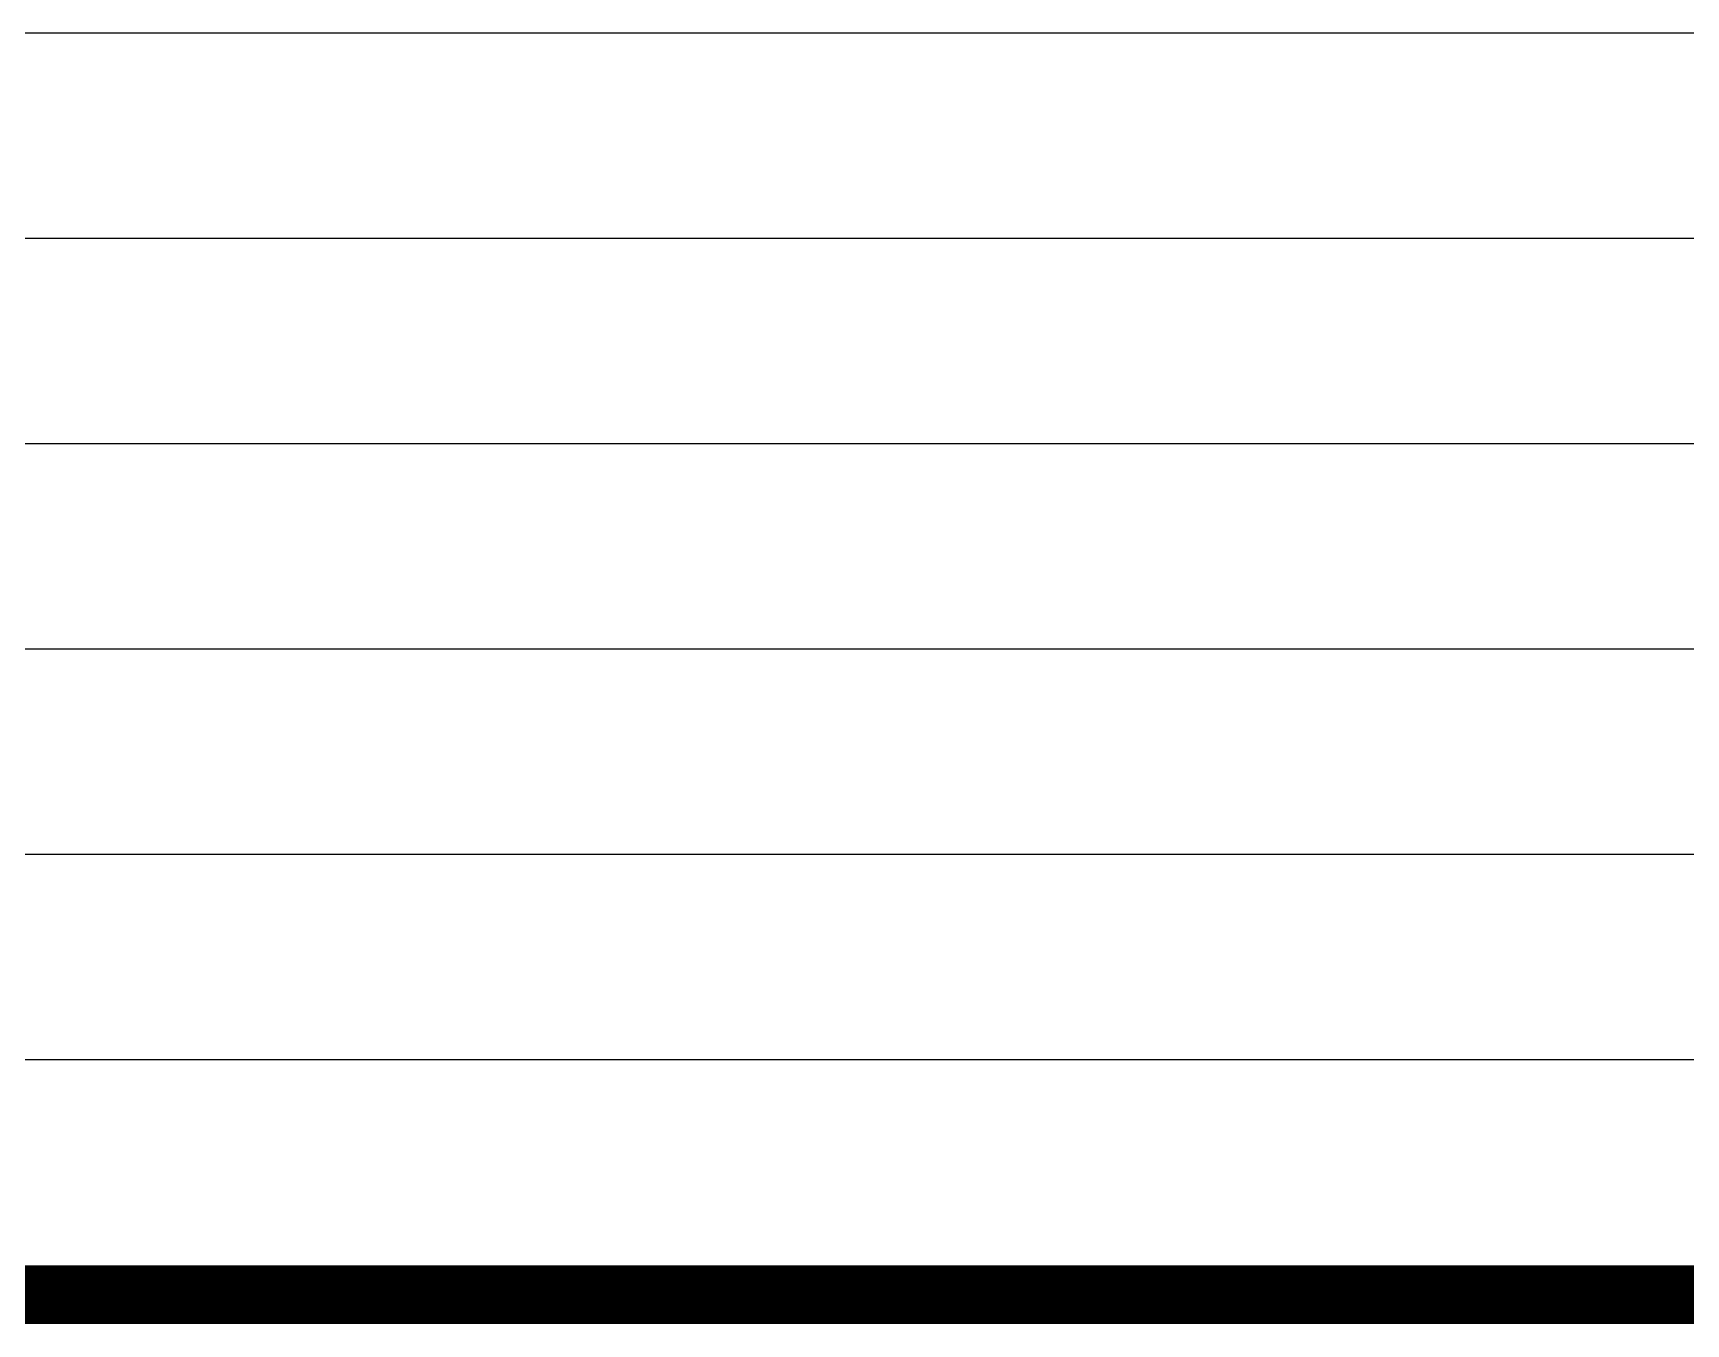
# Paper-space layout 'Layout1' of a CAD drawing. Header units: metres. Extents: x 13.8 to 97.9, y -1.5 to 59.9.
# Drawn here: x 87.697 to 90.513, y 14.461 to 16.662 of the extents above; entities that cross this region are included whole.
import ezdxf
from ezdxf.enums import TextEntityAlignment as Align

# ---------------------------------------------------------------- set-up
doc = ezdxf.new("R2010")
doc.units = ezdxf.units.M
doc.layers.add('LEGENDA JSJ', color=7, linetype='Continuous')
doc.styles.add('ARIAL NARROW', font='ARIALN.TTF')

# ---------------------------------------------------------------- blocks, each defined once
blk = doc.blocks.new('LEGENDA_JSJ_V1')
at = {"layer": 'LEGENDA JSJ', "color": 6}
for p, q in [((-0.8961, 18.2085), (-12.1961, 18.2085)), ((-0.8961, 17.8585), (-12.1961, 17.8585)), ((-0.8961, 17.5085), (-12.1961, 17.5085)), ((-0.8961, 17.1585), (-12.1961, 17.1585)), ((-0.8961, 16.8085), (-12.1961, 16.8085)), ((-0.8961, 16.4585), (-12.1961, 16.4585))]:
    blk.add_line(p, q, dxfattribs=at)
at = {"layer": 'LEGENDA JSJ', "color": 250, "const_width": 0.1}
blk.add_lwpolyline([(-0.8961, 16.058), (-12.1961, 16.058)], dxfattribs=at)
at = {"layer": 'LEGENDA JSJ', "style": 'ARIAL NARROW'}
for tag, p in [('REV_E', (-11.7165, 17.9616)), ('DESC_E', (-6.8165, 17.9616)), ('DATA_E', (-1.6665, 17.9616)), ('DESC_D', (-6.8165, 17.6116)), ('REV_D', (-11.7165, 17.6116)), ('DATA_D', (-1.6665, 17.6116)), ('REV_C', (-11.7165, 17.2616)), ('DESC_C', (-6.8165, 17.2616)), ('DATA_C', (-1.6665, 17.2616)), ('REV_B', (-11.7165, 16.9116)), ('DESC_B', (-6.8165, 16.9116)), ('DATA_B', (-1.6665, 16.9116)), ('REV_A', (-11.7165, 16.5616)), ('DESC_A', (-6.8165, 16.5616)), ('DATA_A', (-1.6665, 16.5616))]:
    blk.add_attdef(tag, text='', height=0.16, dxfattribs=at).set_placement(p, align=Align.CENTER)
for tag, p in [('CLIENTE', (-12.1935, 12.9133)), ('OBRA', (-12.1611, 11.8887)), ('LOCALIZACAO', (-12.1611, 10.8887)), ('ESPECIALIDADE', (-12.1611, 9.8887)), ('FASE', (-12.1935, 8.9133)), ('TIPO', (-12.1935, 7.7934)), ('ELEMENTO_TITULO', (-12.1935, 7.0617)), ('DATA', (-12.1935, 5.9133)), ('ESCALAS', (-12.1935, 4.9133)), ('PROJETOU', (-12.1935, 3.9133))]:
    blk.add_attdef(tag, p, '', height=0.27, dxfattribs=at)
at = {"layer": 'LEGENDA JSJ', "style": 'ARIAL NARROW', "flags": 1}
for tag, p in [('TITULO', (-3.9438, 7.7518)), ('ELEMENTO', (-5.1596, 7.4895))]:
    blk.add_attdef(tag, p, '', height=0.2, dxfattribs=at)
at = {"layer": 'LEGENDA JSJ', "style": 'ARIAL NARROW'}
for tag, p in [('DES_NUM', (-1.4764, 2.8583)), ('R', (-0.9501, 2.8583))]:
    blk.add_attdef(tag, text='', height=0.45, dxfattribs=at).set_placement(p, align=Align.RIGHT)

psp = doc.layouts.get("Layout1")

# ---------------------------------------------------------------- block references
at = {"layer": 'LEGENDA JSJ'}
psp.add_blockref('LEGENDA_JSJ_V1', (97.8903, -1.5469), dxfattribs=at)

doc.saveas('drawing.dxf')
